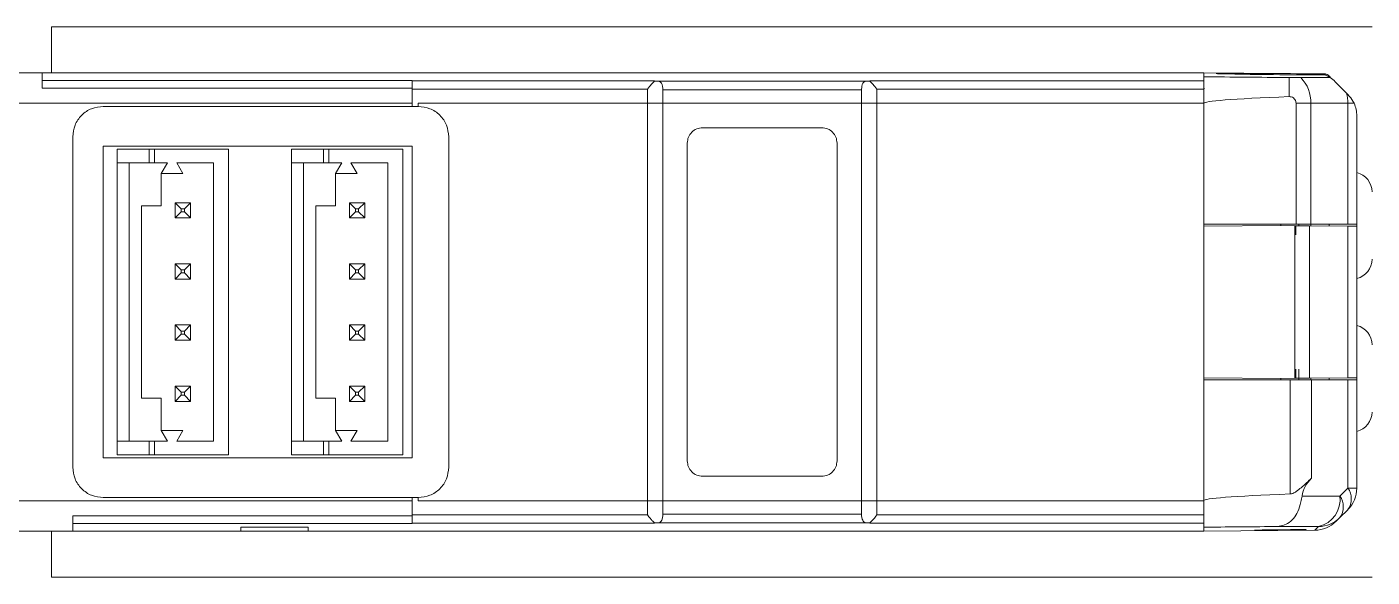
# Model space of a CAD drawing. Header units: inches. Extents: x 0.2 to 16.3, y 0.2 to 11.5.
# Drawn here: x 4.3 to 6.032, y 9.513 to 10.222 of the extents above; entities that cross this region are included whole.
import ezdxf

# ---------------------------------------------------------------- set-up
doc = ezdxf.new("R2010")
doc.units = ezdxf.units.IN
doc.header["$MEASUREMENT"] = 0

msp = doc.modelspace()

# ---------------------------------------------------------------- linework, layer by layer
at = {"color": 7, "linetype": 'Continuous', "lineweight": 18}
for p, q in [((4.3315, 10.2221), (4.3315, 10.1631)), ((6.0323, 10.2221), (4.3315, 10.2221)), ((4.3197, 10.1631), (4.2547, 10.1631)), ((4.3197, 10.1631), (5.8157, 10.1631)), ((4.3197, 10.1631), (4.3197, 10.1432)), ((4.7961, 10.1531), (4.3197, 10.1531)), ((4.7961, 10.1526), (4.7961, 10.1531)), ((5.1084, 10.1526), (4.7961, 10.1526)), ((4.7961, 10.1526), (4.7961, 10.1421)), ((5.1056, 10.1498), (5.1082, 10.1524)), ((5.1082, 10.1524), (5.1084, 10.1526)), ((5.3805, 10.1521), (5.1131, 10.1521)), ((5.8157, 10.1526), (5.3853, 10.1526)), ((5.3853, 10.1526), (5.3855, 10.1524)), ((5.3881, 10.1498), (5.3855, 10.1524)), ((5.8157, 10.1578), (5.8157, 10.1631)), ((5.8157, 10.1631), (5.9698, 10.1617)), ((5.8157, 10.1578), (5.8157, 10.1237)), ((5.9254, 10.1568), (5.9254, 10.1323)), ((5.9783, 10.1568), (5.9405, 10.1568)), ((5.9701, 10.1614), (5.9698, 10.1617)), ((5.978, 10.1583), (5.9784, 10.1578)), ((5.9848, 10.1515), (5.9995, 10.1368)), ((4.3197, 10.1432), (4.7961, 10.1432)), ((4.7961, 10.1421), (5.0992, 10.142)), ((5.1189, 10.1411), (5.3748, 10.1411)), ((5.3748, 10.1411), (5.3748, 10.1237)), ((5.3945, 10.142), (5.8157, 10.1421)), ((5.8163, 10.1428), (5.8157, 10.1434)), ((5.8157, 10.1237), (5.8157, 10.1421)), ((5.9995, 10.1368), (6.0011, 10.1352)), ((4.2547, 10.1237), (4.7961, 10.1237)), ((4.3984, 10.1198), (4.8039, 10.1198)), ((4.8039, 10.1237), (5.0992, 10.1237)), ((4.8039, 10.1198), (4.8039, 10.1237)), ((5.1189, 10.1237), (5.0992, 10.1237)), ((5.0992, 9.6119), (5.0992, 10.1237)), ((5.1189, 10.1237), (5.1189, 9.6119)), ((5.1189, 10.1237), (5.3748, 10.1237)), ((5.3748, 9.6119), (5.3748, 10.1237)), ((5.3945, 10.1237), (5.3748, 10.1237)), ((5.3945, 10.1237), (5.3945, 9.6119)), ((5.3945, 10.1237), (5.8157, 10.1237)), ((5.8157, 9.6119), (5.8157, 10.1237)), ((5.8157, 9.9682), (5.8157, 10.1237)), ((5.9533, 10.1237), (5.9344, 10.1237)), ((5.9344, 10.1237), (5.9344, 9.9682)), ((6.0011, 10.1237), (5.9533, 10.1237)), ((5.9533, 10.1237), (5.9533, 9.9682)), ((6.0011, 9.9682), (6.0011, 10.1237)), ((6.0091, 10.1237), (6.0011, 10.1237)), ((6.0126, 10.1074), (6.0126, 9.9682)), ((5.1701, 10.0922), (5.3236, 10.0922)), ((4.3591, 9.6552), (4.3591, 10.0804)), ((4.3984, 10.0686), (4.7961, 10.0686)), ((4.3984, 9.667), (4.3984, 10.0686)), ((4.4161, 10.0646), (4.4161, 10.0469)), ((4.4161, 10.0646), (4.4575, 10.0646)), ((4.4575, 10.0646), (4.4575, 10.0469)), ((4.4644, 10.0646), (4.4575, 10.0646)), ((4.4644, 10.0469), (4.4644, 10.0646)), ((4.4644, 10.0646), (4.5598, 10.0646)), ((4.5598, 10.0646), (4.5598, 9.6709)), ((4.6406, 10.0646), (4.6406, 10.0469)), ((4.6406, 10.0646), (4.6819, 10.0646)), ((4.6819, 10.0646), (4.6819, 10.0469)), ((4.6888, 10.0646), (4.6819, 10.0646)), ((4.6888, 10.0469), (4.6888, 10.0646)), ((4.6888, 10.0646), (4.7843, 10.0646)), ((4.7843, 10.0646), (4.7843, 9.6709)), ((4.7961, 10.0686), (4.7961, 9.667)), ((4.8433, 10.0804), (4.8433, 9.6552)), ((5.1504, 9.6631), (5.1504, 10.0725)), ((5.3433, 10.0725), (5.3433, 9.6631)), ((4.4161, 10.0469), (4.4575, 10.0469)), ((4.4161, 10.0469), (4.4161, 9.6887)), ((4.4319, 10.0469), (4.4319, 9.6887)), ((4.4644, 10.0469), (4.4575, 10.0469)), ((4.4644, 10.0469), (4.4811, 10.0469)), ((4.4731, 10.0331), (4.4811, 10.0469)), ((4.5009, 10.0331), (4.4731, 10.0331)), ((4.4731, 10.0331), (4.4731, 9.9918)), ((4.4929, 10.0469), (4.5402, 10.0469)), ((4.4929, 10.0469), (4.5009, 10.0331)), ((4.5402, 10.0469), (4.5402, 9.6887)), ((4.6406, 10.0469), (4.6819, 10.0469)), ((4.6406, 10.0469), (4.6406, 9.6887)), ((4.6563, 10.0469), (4.6563, 9.6887)), ((4.6888, 10.0469), (4.6819, 10.0469)), ((4.6888, 10.0469), (4.7055, 10.0469)), ((4.6976, 10.0331), (4.7055, 10.0469)), ((4.7253, 10.0331), (4.6976, 10.0331)), ((4.6976, 10.0331), (4.6976, 9.9918)), ((4.7173, 10.0469), (4.7646, 10.0469)), ((4.7173, 10.0469), (4.7253, 10.0331)), ((4.7646, 10.0469), (4.7646, 9.6887)), ((4.4909, 9.9957), (4.4988, 9.9879)), ((4.4909, 9.9957), (4.5106, 9.9957)), ((4.4909, 9.9761), (4.4909, 9.9957)), ((4.5028, 9.9879), (4.5106, 9.9957)), ((4.5106, 9.9957), (4.5106, 9.9761)), ((4.7154, 9.9957), (4.7232, 9.9879)), ((4.7154, 9.9957), (4.735, 9.9957)), ((4.7154, 9.9761), (4.7154, 9.9957)), ((4.7272, 9.9879), (4.735, 9.9957)), ((4.735, 9.9957), (4.735, 9.9761)), ((4.4476, 9.9918), (4.4476, 9.7438)), ((4.4731, 9.9918), (4.4476, 9.9918)), ((4.4909, 9.9761), (4.4988, 9.9839)), ((4.5028, 9.9879), (4.4988, 9.9879)), ((4.4988, 9.9879), (4.4988, 9.9839)), ((4.4988, 9.9839), (4.5028, 9.9839)), ((4.5028, 9.9839), (4.5028, 9.9879)), ((4.5028, 9.9839), (4.5106, 9.9761)), ((4.672, 9.9918), (4.672, 9.7438)), ((4.6976, 9.9918), (4.672, 9.9918)), ((4.7154, 9.9761), (4.7232, 9.9839)), ((4.7272, 9.9879), (4.7232, 9.9879)), ((4.7232, 9.9879), (4.7232, 9.9839)), ((4.7232, 9.9839), (4.7272, 9.9839)), ((4.7272, 9.9839), (4.7272, 9.9879)), ((4.7272, 9.9839), (4.735, 9.9761)), ((4.5106, 9.9761), (4.4909, 9.9761)), ((4.735, 9.9761), (4.7154, 9.9761)), ((5.9344, 9.9682), (5.8157, 9.9682)), ((5.8157, 9.9653), (5.9148, 9.9662)), ((5.8157, 9.7702), (5.8157, 9.9653)), ((5.9148, 9.9662), (5.9148, 9.9682)), ((5.9148, 9.9662), (5.9328, 9.9661)), ((5.9328, 9.9661), (5.9328, 9.7695)), ((5.9339, 9.9544), (5.9339, 9.966)), ((5.9533, 9.9682), (5.9344, 9.9682)), ((5.9381, 9.966), (5.9381, 9.9682)), ((5.9518, 9.9659), (5.9518, 9.7697)), ((6.0011, 9.9655), (5.9518, 9.9659)), ((6.0011, 9.9682), (5.9533, 9.9682)), ((5.9535, 9.9659), (5.9535, 9.9682)), ((5.9772, 9.9657), (5.9772, 9.9682)), ((6.0126, 9.9682), (6.0011, 9.9682)), ((6.0011, 9.9655), (6.0011, 9.7701)), ((6.0126, 9.9682), (6.0126, 9.9654)), ((6.0126, 9.9654), (6.0126, 9.7702)), ((4.4988, 9.9091), (4.4909, 9.917)), ((4.4909, 9.917), (4.5106, 9.917)), ((4.4909, 9.8973), (4.4909, 9.917)), ((4.5028, 9.9091), (4.4988, 9.9091)), ((4.4988, 9.9091), (4.4988, 9.9052)), ((4.5028, 9.9091), (4.5106, 9.917)), ((4.5028, 9.9052), (4.5028, 9.9091)), ((4.5106, 9.917), (4.5106, 9.8973)), ((4.7232, 9.9091), (4.7154, 9.917)), ((4.7154, 9.917), (4.735, 9.917)), ((4.7154, 9.8973), (4.7154, 9.917)), ((4.7272, 9.9091), (4.7232, 9.9091)), ((4.7232, 9.9091), (4.7232, 9.9052)), ((4.7272, 9.9091), (4.735, 9.917)), ((4.7272, 9.9052), (4.7272, 9.9091)), ((4.735, 9.917), (4.735, 9.8973)), ((4.4909, 9.8973), (4.4988, 9.9052)), ((4.5106, 9.8973), (4.4909, 9.8973)), ((4.4988, 9.9052), (4.5028, 9.9052)), ((4.5106, 9.8973), (4.5028, 9.9052)), ((4.7154, 9.8973), (4.7232, 9.9052)), ((4.735, 9.8973), (4.7154, 9.8973)), ((4.7232, 9.9052), (4.7272, 9.9052)), ((4.735, 9.8973), (4.7272, 9.9052)), ((4.4909, 9.8383), (4.5106, 9.8383)), ((4.4909, 9.8383), (4.4988, 9.8304)), ((4.4909, 9.8186), (4.4909, 9.8383)), ((4.4988, 9.8264), (4.4909, 9.8186)), ((4.5028, 9.8304), (4.4988, 9.8304)), ((4.4988, 9.8304), (4.4988, 9.8264)), ((4.4988, 9.8264), (4.5028, 9.8264)), ((4.5106, 9.8383), (4.5028, 9.8304)), ((4.5028, 9.8264), (4.5028, 9.8304)), ((4.5028, 9.8264), (4.5106, 9.8186)), ((4.5106, 9.8383), (4.5106, 9.8186)), ((4.7154, 9.8383), (4.735, 9.8383)), ((4.7154, 9.8383), (4.7232, 9.8304)), ((4.7154, 9.8186), (4.7154, 9.8383)), ((4.7232, 9.8264), (4.7154, 9.8186)), ((4.7272, 9.8304), (4.7232, 9.8304)), ((4.7232, 9.8304), (4.7232, 9.8264)), ((4.7232, 9.8264), (4.7272, 9.8264)), ((4.735, 9.8383), (4.7272, 9.8304)), ((4.7272, 9.8264), (4.7272, 9.8304)), ((4.7272, 9.8264), (4.735, 9.8186)), ((4.735, 9.8383), (4.735, 9.8186)), ((4.5106, 9.8186), (4.4909, 9.8186)), ((4.735, 9.8186), (4.7154, 9.8186)), ((5.8157, 9.7702), (5.9148, 9.7694)), ((5.9339, 9.7695), (5.9339, 9.7812)), ((5.9378, 9.7812), (5.9378, 9.7696)), ((6.0011, 9.7701), (5.9518, 9.7697)), ((6.0126, 9.7702), (6.0126, 9.7674)), ((4.4909, 9.7398), (4.4909, 9.7595)), ((4.4909, 9.7595), (4.4988, 9.7516)), ((4.4909, 9.7595), (4.5106, 9.7595)), ((4.5028, 9.7516), (4.5106, 9.7595)), ((4.5106, 9.7595), (4.5106, 9.7398)), ((4.7154, 9.7398), (4.7154, 9.7595)), ((4.7154, 9.7595), (4.7232, 9.7516)), ((4.7154, 9.7595), (4.735, 9.7595)), ((4.7272, 9.7516), (4.735, 9.7595)), ((4.735, 9.7595), (4.735, 9.7398)), ((5.8157, 9.6119), (5.8157, 9.7674)), ((5.9267, 9.7674), (5.8157, 9.7674)), ((5.9148, 9.7694), (5.9328, 9.7695)), ((5.9148, 9.7694), (5.9148, 9.7674)), ((5.9267, 9.6206), (5.9267, 9.7674)), ((5.9267, 9.7674), (5.9542, 9.7674)), ((5.9381, 9.7696), (5.9381, 9.7674)), ((5.9535, 9.7697), (5.9535, 9.7674)), ((5.9542, 9.7674), (5.9542, 9.6407)), ((6.0011, 9.7674), (5.9542, 9.7674)), ((5.9772, 9.7674), (5.9772, 9.7699)), ((6.0011, 9.6282), (6.0011, 9.7674)), ((6.0011, 9.7674), (6.0126, 9.7674)), ((6.0126, 9.7674), (6.0126, 9.6282)), ((4.4476, 9.7438), (4.4731, 9.7438)), ((4.4731, 9.7438), (4.4731, 9.7024)), ((4.4909, 9.7398), (4.4988, 9.7477)), ((4.5106, 9.7398), (4.4909, 9.7398)), ((4.4988, 9.7516), (4.4988, 9.7477)), ((4.5028, 9.7516), (4.4988, 9.7516)), ((4.4988, 9.7477), (4.5028, 9.7477)), ((4.5028, 9.7477), (4.5028, 9.7516)), ((4.5028, 9.7477), (4.5106, 9.7398)), ((4.672, 9.7438), (4.6976, 9.7438)), ((4.6976, 9.7438), (4.6976, 9.7024)), ((4.7154, 9.7398), (4.7232, 9.7477)), ((4.735, 9.7398), (4.7154, 9.7398)), ((4.7232, 9.7516), (4.7232, 9.7477)), ((4.7272, 9.7516), (4.7232, 9.7516)), ((4.7232, 9.7477), (4.7272, 9.7477)), ((4.7272, 9.7477), (4.7272, 9.7516)), ((4.7272, 9.7477), (4.735, 9.7398)), ((4.4731, 9.7024), (4.4811, 9.6887)), ((4.5009, 9.7024), (4.4731, 9.7024)), ((4.4929, 9.6887), (4.5009, 9.7024)), ((4.6976, 9.7024), (4.7055, 9.6887)), ((4.7253, 9.7024), (4.6976, 9.7024)), ((4.7173, 9.6887), (4.7253, 9.7024)), ((4.4161, 9.6887), (4.4161, 9.6709)), ((4.4575, 9.6887), (4.4161, 9.6887)), ((4.4575, 9.6887), (4.4575, 9.6709)), ((4.4575, 9.6887), (4.4644, 9.6887)), ((4.4811, 9.6887), (4.4644, 9.6887)), ((4.4644, 9.6709), (4.4644, 9.6887)), ((4.5402, 9.6887), (4.4929, 9.6887)), ((4.6406, 9.6887), (4.6406, 9.6709)), ((4.6819, 9.6887), (4.6406, 9.6887)), ((4.6819, 9.6887), (4.6819, 9.6709)), ((4.6819, 9.6887), (4.6888, 9.6887)), ((4.7055, 9.6887), (4.6888, 9.6887)), ((4.6888, 9.6709), (4.6888, 9.6887)), ((4.7646, 9.6887), (4.7173, 9.6887)), ((4.7961, 9.667), (4.3984, 9.667)), ((4.4575, 9.6709), (4.4161, 9.6709)), ((4.4575, 9.6709), (4.4644, 9.6709)), ((4.4644, 9.6709), (4.5598, 9.6709)), ((4.6819, 9.6709), (4.6406, 9.6709)), ((4.6819, 9.6709), (4.6888, 9.6709)), ((4.6888, 9.6709), (4.7843, 9.6709)), ((5.3236, 9.6434), (5.1701, 9.6434)), ((4.8039, 9.6158), (4.3984, 9.6158)), ((4.8039, 9.6158), (4.8039, 9.6119)), ((5.9422, 9.6179), (5.9908, 9.6179)), ((5.9908, 9.6179), (6.0011, 9.6282)), ((6.0126, 9.6282), (6.0011, 9.6282)), ((4.1858, 9.6119), (4.7961, 9.6119)), ((4.8039, 9.6119), (5.0992, 9.6119)), ((5.1189, 9.6119), (5.0992, 9.6119)), ((5.1189, 9.6119), (5.3748, 9.6119)), ((5.1189, 9.5944), (5.1189, 9.6119)), ((5.3945, 9.6119), (5.3748, 9.6119)), ((5.3945, 9.6119), (5.8157, 9.6119)), ((5.8157, 9.5778), (5.8157, 9.6119)), ((6.0011, 9.6003), (5.9908, 9.5901)), ((4.7961, 9.5924), (4.3591, 9.5924)), ((4.7961, 9.5824), (4.3591, 9.5824)), ((5.0992, 9.5935), (4.7961, 9.5935)), ((5.1084, 9.583), (4.7961, 9.583)), ((5.1082, 9.5832), (5.1056, 9.5858)), ((5.1082, 9.5832), (5.1084, 9.583)), ((5.3805, 9.5835), (5.1131, 9.5835)), ((5.3748, 9.5944), (5.1189, 9.5944)), ((5.3853, 9.583), (5.3855, 9.5832)), ((5.8157, 9.583), (5.3853, 9.583)), ((5.3855, 9.5832), (5.3881, 9.5858)), ((5.3945, 9.5935), (5.8157, 9.5935)), ((5.9908, 9.5901), (5.986, 9.5853)), ((4.1858, 9.5725), (4.3591, 9.5725)), ((4.3315, 9.5725), (4.3315, 9.5135)), ((4.3591, 9.5725), (4.5756, 9.5725)), ((4.5756, 9.5777), (4.6622, 9.5777)), ((4.5756, 9.5725), (4.5756, 9.5777)), ((4.6622, 9.5725), (4.5756, 9.5725)), ((4.6622, 9.5777), (4.6622, 9.5725)), ((4.6622, 9.5725), (5.8157, 9.5725)), ((5.8157, 9.5725), (5.8157, 9.5778)), ((5.9585, 9.5738), (5.8157, 9.5725)), ((5.9633, 9.5786), (5.9051, 9.5786)), ((5.9585, 9.5738), (5.9633, 9.5786)), ((4.3315, 9.5135), (6.0323, 9.5135))]:
    msp.add_line(p, q, dxfattribs=at)
for centre, radius, start, end in [((5.9082, 10.1253), 0.0451, 357.9275, 44.1764), ((5.9569, 10.1237), 0.0394, 57.1222, 68.5055), ((5.9569, 10.1237), 0.0394, 45, 57.1222), ((5.9468, 10.1238), 0.0543, 359.9208, 13.9139), ((5.9732, 10.1074), 0.0394, 0, 24.4698), ((6.0067, 10.0095), 0.0256, 0, 76.6576), ((6.0067, 9.9229), 0.0256, 283.3424, 0), ((6.0067, 9.8127), 0.0256, 0, 76.6576), ((6.0067, 9.7261), 0.0256, 283.3424, 0), ((5.9811, 9.6119), 0.0394, 133.0427, 171.1675), ((5.9558, 9.6131), 0.0353, 282.2637, 7.8728), ((5.9708, 9.604), 0.0244, 325.1431, 34.8569), ((5.9811, 9.6143), 0.0244, 325.1431, 34.8569), ((5.9732, 9.6282), 0.0394, 315, 0), ((5.963, 9.6179), 0.0394, 270.4951, 314.9996)]:
    msp.add_arc(centre, radius, start, end, dxfattribs=at)
for centre, major_axis, ratio, start_param, end_param in [((9.7443, 10.1237), (4.5114, -0.0394), 0.000076, 3.655544, 3.703017), ((5.9142, 10.1613), (0.0827, -0.0007), 0.008726, 0.827729, 5.47606), ((5.9697, 10.1499), (-0.00835, 0.00835), 0.999923, 4.712389, 5.489099), ((10.3271, 10.1237), (4.5114, 0), 0.008727, 2.920639, 3.141593), ((10.3271, 9.6119), (4.5114, 0), 0.008727, 2.919317, 3.141593), ((5.9582, 9.6131), (0.0278, 0.0278), 0.999923, 3.935679, 4.712389), ((9.7443, 9.6119), (4.5114, 0.0394), 0.000076, 2.58867, 2.627642)]:
    msp.add_ellipse(centre, major_axis=major_axis, ratio=ratio, start_param=start_param, end_param=end_param, dxfattribs=at)
msp.add_ellipse((5.9142, 9.5742), major_axis=(0.0335, 0.0003), ratio=0.008726, dxfattribs=at)
for points, knots in [([(5.1131, 10.1521), (5.1112, 10.1522), (5.1085, 10.1523), (5.1083, 10.1524), (5.1082, 10.1524)], [0, 0, 0, 0, 0.715699, 1, 1, 1, 1]), ([(5.1189, 10.1411), (5.1188, 10.1429), (5.1186, 10.1464), (5.1172, 10.15), (5.1153, 10.1518), (5.1137, 10.152), (5.1131, 10.1521)], [0, 0, 0, 0, 0.270501, 0.540639, 0.820445, 1, 1, 1, 1]), ([(5.3748, 10.1411), (5.3749, 10.1429), (5.3751, 10.1464), (5.3765, 10.15), (5.3784, 10.1518), (5.38, 10.152), (5.3805, 10.1521)], [0, 0, 0, 0, 0.270501, 0.54064, 0.820446, 1, 1, 1, 1]), ([(5.3855, 10.1524), (5.3853, 10.1524), (5.3848, 10.1522), (5.3821, 10.1522), (5.3805, 10.1521)], [0, 0, 0, 0, 0.4520547, 1, 1, 1, 1]), ([(5.9254, 10.1568), (5.9268, 10.1568), (5.9296, 10.1568), (5.9345, 10.1568), (5.9382, 10.1568), (5.9402, 10.1568), (5.9405, 10.1568)], [0, 0, 0, 0, 0.238751, 0.502449, 0.923769, 1, 1, 1, 1]), ([(5.9784, 10.1578), (5.977, 10.159), (5.9745, 10.1609), (5.9714, 10.1613), (5.9701, 10.1614)], [0, 0, 0, 0, 0.582995, 1, 1, 1, 1]), ([(5.0992, 10.1237), (5.0992, 10.1257), (5.0992, 10.1296), (5.0992, 10.1349), (5.0992, 10.1394), (5.0992, 10.1411), (5.0992, 10.142)], [0, 0, 0, 0, 0.249883, 0.499844, 0.749883, 1, 1, 1, 1]), ([(5.0992, 10.142), (5.1009, 10.1442), (5.1031, 10.1472), (5.1051, 10.1492), (5.1056, 10.1498)], [0, 0, 0, 0, 0.727207, 1, 1, 1, 1]), ([(5.3944, 10.142), (5.3928, 10.1442), (5.3906, 10.1472), (5.3886, 10.1492), (5.3881, 10.1498)], [0, 0, 0, 0, 0.727207, 1, 1, 1, 1]), ([(5.3945, 10.142), (5.3945, 10.1411), (5.3945, 10.1394), (5.3945, 10.1349), (5.3945, 10.1296), (5.3945, 10.1257), (5.3945, 10.1237)], [0, 0, 0, 0, 0.250117, 0.500156, 0.750117, 1, 1, 1, 1]), ([(6.0011, 10.1352), (6.0036, 10.1323), (6.0068, 10.1284), (6.0086, 10.1246), (6.0091, 10.1237)], [0, 0, 0, 0, 0.765617, 1, 1, 1, 1]), ([(5.9254, 10.1323), (5.9264, 10.1323), (5.9283, 10.1321), (5.931, 10.1308), (5.933, 10.1286), (5.9342, 10.1262), (5.9343, 10.1244), (5.9344, 10.1237)], [0, 0, 0, 0, 0.209529, 0.419059, 0.628588, 0.838117, 1, 1, 1, 1]), ([(5.9328, 9.9661), (5.9368, 9.966), (5.944, 9.966), (5.9494, 9.9659), (5.9518, 9.9659)], [0, 0, 0, 0, 0.557682, 1, 1, 1, 1]), ([(6.0011, 9.9655), (6.0048, 9.9654), (6.0114, 9.9654), (6.0122, 9.9654), (6.0126, 9.9654)], [0, 0, 0, 0, 0.557568, 1, 1, 1, 1]), ([(6.0011, 9.7701), (6.0048, 9.7701), (6.0114, 9.7702), (6.0122, 9.7702), (6.0126, 9.7702)], [0, 0, 0, 0, 0.557568, 1, 1, 1, 1]), ([(5.9518, 9.7697), (5.9487, 9.7697), (5.9431, 9.7696), (5.936, 9.7695), (5.9328, 9.7695)], [0, 0, 0, 0, 0.557681, 1, 1, 1, 1]), ([(5.9542, 9.6407), (5.95, 9.6367), (5.944, 9.631), (5.9356, 9.6243), (5.9308, 9.6212), (5.9279, 9.6208), (5.9267, 9.6206)], [0, 0, 0, 0, 0.5436634, 0.7640714, 0.9027298, 1, 1, 1, 1]), ([(5.9051, 9.5786), (5.9085, 9.5787), (5.9151, 9.579), (5.9243, 9.5823), (5.9315, 9.5885), (5.9371, 9.5981), (5.9405, 9.6085), (5.9417, 9.6154), (5.9422, 9.6179)], [0, 0, 0, 0, 0.154072, 0.309207, 0.488335, 0.671502, 0.878231, 1, 1, 1, 1]), ([(5.0992, 9.6119), (5.0992, 9.6099), (5.0992, 9.606), (5.0992, 9.6007), (5.0992, 9.5962), (5.0992, 9.5944), (5.0992, 9.5935)], [0, 0, 0, 0, 0.249826, 0.499768, 0.749826, 1, 1, 1, 1]), ([(5.3748, 9.6119), (5.3748, 9.6089), (5.3748, 9.6028), (5.3748, 9.5972), (5.3748, 9.5944)], [0, 0, 0, 0, 0.500008, 1, 1, 1, 1]), ([(5.3945, 9.6119), (5.3945, 9.6099), (5.3945, 9.606), (5.3945, 9.6007), (5.3945, 9.5962), (5.3945, 9.5944), (5.3945, 9.5936)], [0, 0, 0, 0, 0.249883, 0.499844, 0.749883, 1, 1, 1, 1]), ([(5.1056, 9.5858), (5.1047, 9.5868), (5.1027, 9.5889), (5.1005, 9.5919), (5.0992, 9.5935)], [0, 0, 0, 0, 0.453789, 1, 1, 1, 1]), ([(5.1131, 9.5835), (5.1117, 9.5834), (5.1089, 9.5833), (5.1085, 9.5832), (5.1082, 9.5832)], [0, 0, 0, 0, 0.523313, 1, 1, 1, 1]), ([(5.1131, 9.5835), (5.114, 9.5836), (5.1157, 9.584), (5.1175, 9.5864), (5.1187, 9.5898), (5.1188, 9.5929), (5.1189, 9.5944)], [0, 0, 0, 0, 0.268331, 0.522065, 0.764688, 1, 1, 1, 1]), ([(5.3805, 9.5835), (5.3797, 9.5836), (5.378, 9.584), (5.3762, 9.5864), (5.375, 9.5898), (5.3749, 9.5929), (5.3748, 9.5944)], [0, 0, 0, 0, 0.268398, 0.522178, 0.764747, 1, 1, 1, 1]), ([(5.3855, 9.5832), (5.3852, 9.5832), (5.3848, 9.5833), (5.382, 9.5834), (5.3805, 9.5835)], [0, 0, 0, 0, 0.479315, 1, 1, 1, 1]), ([(5.3881, 9.5858), (5.3889, 9.5866), (5.3909, 9.5887), (5.3931, 9.5917), (5.3944, 9.5935)], [0, 0, 0, 0, 0.395708, 1, 1, 1, 1])]:
    msp.add_open_spline(points, degree=3, knots=knots, dxfattribs=at)
for points in [[(4.7961, 10.1421), (4.7961, 10.1385), (4.7961, 10.1314), (4.7961, 10.1236), (4.7961, 10.1198)], [(5.1189, 10.1411), (5.1189, 10.1383), (5.1189, 10.1328), (5.1189, 10.1267), (5.1189, 10.1237)], [(4.3984, 10.1198), (4.3933, 10.1192), (4.3829, 10.118), (4.3699, 10.1089), (4.3608, 10.0959), (4.3596, 10.0855), (4.3591, 10.0804)], [(4.8039, 10.1198), (4.8091, 10.1192), (4.8194, 10.118), (4.8324, 10.1089), (4.8415, 10.0959), (4.8427, 10.0855), (4.8433, 10.0804)], [(5.1504, 10.0725), (5.1507, 10.0751), (5.1513, 10.0802), (5.1558, 10.0868), (5.1623, 10.0913), (5.1675, 10.0919), (5.1701, 10.0922)], [(5.3236, 10.0922), (5.3262, 10.0919), (5.3314, 10.0913), (5.3379, 10.0868), (5.3424, 10.0802), (5.343, 10.0751), (5.3433, 10.0725)], [(4.3591, 9.6552), (4.3596, 9.65), (4.3608, 9.6397), (4.3699, 9.6267), (4.3829, 9.6176), (4.3933, 9.6164), (4.3984, 9.6158)], [(4.8039, 9.6158), (4.8091, 9.6164), (4.8194, 9.6176), (4.8324, 9.6267), (4.8415, 9.6397), (4.8427, 9.65), (4.8433, 9.6552)], [(5.1701, 9.6434), (5.1675, 9.6437), (5.1623, 9.6443), (5.1558, 9.6488), (5.1513, 9.6553), (5.1507, 9.6605), (5.1504, 9.6631)], [(5.3433, 9.6631), (5.343, 9.6605), (5.3424, 9.6553), (5.3379, 9.6488), (5.3314, 9.6443), (5.3262, 9.6437), (5.3236, 9.6434)], [(4.7961, 9.6158), (4.7961, 9.6119), (4.7961, 9.6042), (4.7961, 9.597), (4.7961, 9.5935)], [(5.8157, 9.5935), (5.8157, 9.5964), (5.8157, 9.6023), (5.8157, 9.6087), (5.8157, 9.6119)], [(4.3591, 9.5725), (4.3591, 9.5728), (4.3591, 9.5733), (4.3591, 9.5775), (4.3591, 9.5837), (4.3591, 9.5895), (4.3591, 9.5924)], [(4.7961, 9.5935), (4.7961, 9.592), (4.7961, 9.589), (4.7961, 9.5857), (4.7961, 9.5835), (4.7961, 9.5832), (4.7961, 9.583)], [(5.8157, 9.583), (5.8157, 9.5832), (5.8157, 9.5835), (5.8157, 9.5857), (5.8157, 9.589), (5.8157, 9.592), (5.8157, 9.5935)]]:
    msp.add_open_spline(points, degree=3, dxfattribs=at)

doc.saveas('drawing.dxf')
